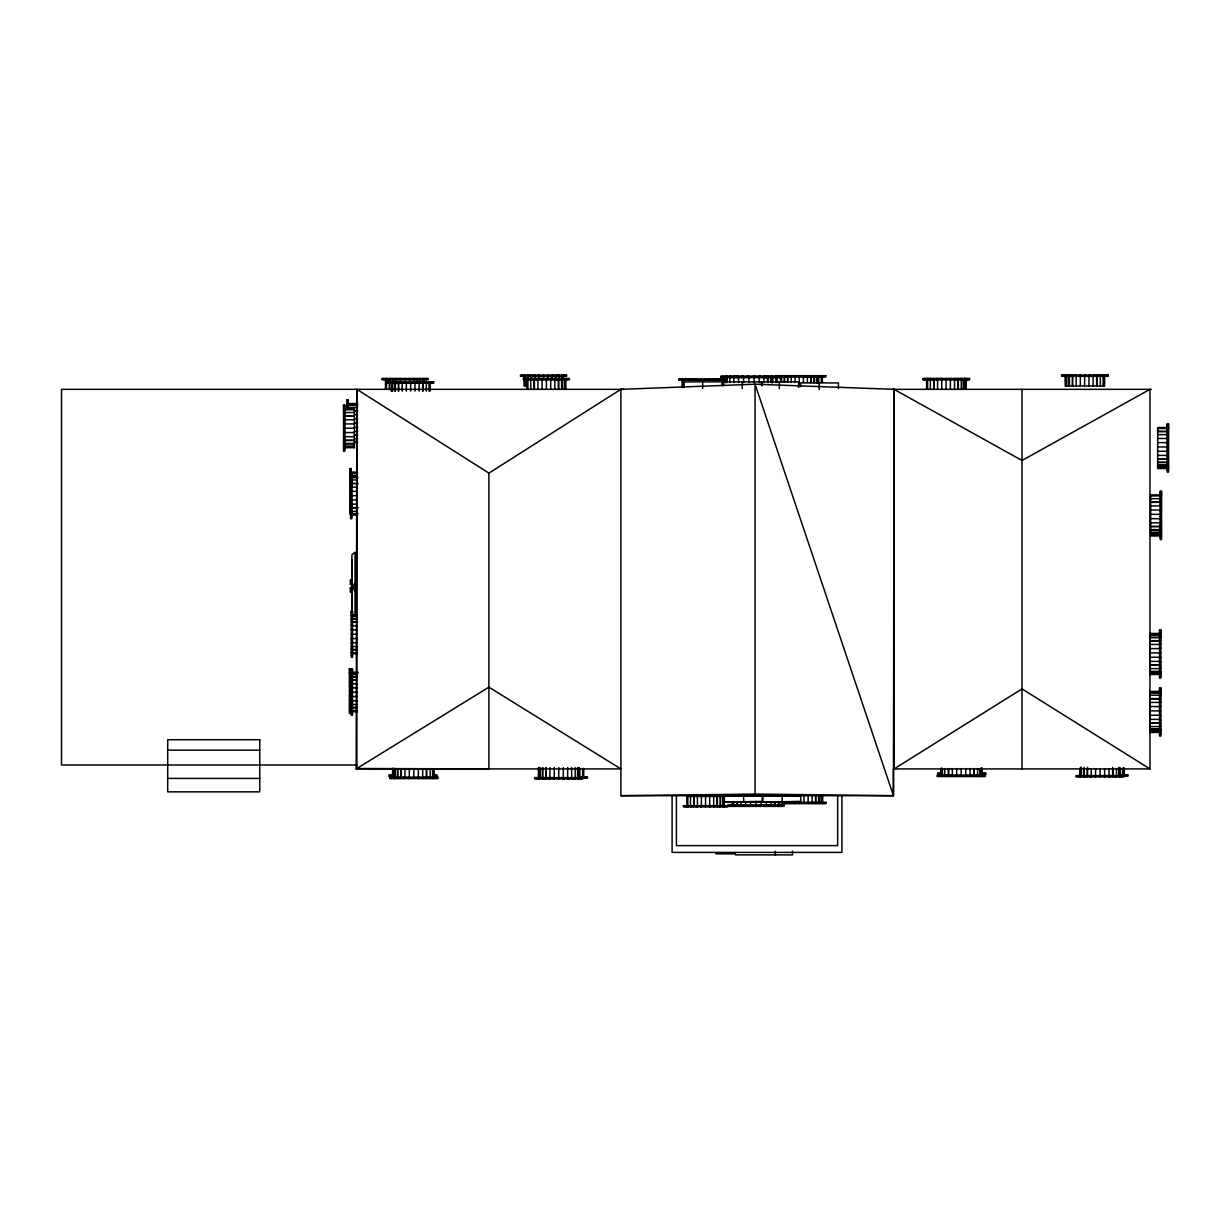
<?xml version="1.0" encoding="UTF-8"?>
<svg xmlns="http://www.w3.org/2000/svg" width="1230" height="1230" viewBox="0 0 1230 1230"><rect width="100%" height="100%" fill="white"/><g stroke="black" fill="none" stroke-linecap="round" stroke-linejoin="round"><path stroke-width="1.5" d="M343.57 405.177L343.57 406.792L344.8 406.792L344.8 405.177L343.57 405.177L343.57 451.287L344.8 451.287L344.8 405.177M344.446 408.76L344.446 447.705M344.8 409.79L344.8 408.76M346.783 399.95L346.783 401.58L348.013 401.58L348.013 399.95L346.783 399.95L346.783 409.559M347.66 403.548L347.66 407.345M348.013 404.578L348.013 403.548M349.443 668.797L349.443 670.365L350.627 670.365L350.627 668.797L349.443 668.797L349.443 713.4L350.627 713.4L350.627 668.797M349.997 473.135L349.997 472.12L356.9 472.12M349.997 468.569L349.997 470.168L351.196 470.168L351.196 468.569L349.997 468.569L349.997 514.186L351.196 514.186M350.289 673.256L350.289 672.272M350.627 673.256L350.627 672.272M350.581 477.209L350.581 476.179L356.608 476.179M350.581 472.581L350.581 474.211L351.811 474.211L351.811 472.581L350.581 472.581L350.581 518.706L351.811 518.706L351.811 472.581M351.288 669.135L351.288 670.75L352.503 670.75L352.503 669.135L351.288 669.135L351.288 715.245L352.503 715.245L352.503 669.135M351.288 611.156L351.288 612.771L352.503 612.771L352.503 611.156L351.288 611.156L351.288 657.266L352.503 657.266L352.503 611.156M351.196 473.135L351.196 472.12M351.457 476.179L351.457 515.124M351.811 477.209L351.811 476.179M352.241 612.479L352.241 559.696M352.503 673.748L352.503 672.718M352.503 615.769L352.503 614.739M343.57 447.705L354.409 447.705L354.409 446.675L343.57 446.675M354.409 410.297L354.409 408.76L343.57 408.76L343.57 409.79L354.409 409.79M725.546 795.687L761.016 795.687M764.076 795.687L799.546 795.687M1161.489 533.835L1150.65 533.835L1150.65 494.891L1161.489 494.891M1157.661 467.954L1157.661 428.071L1167.624 428.071M1159.567 687.847L1159.567 736.109L1160.797 736.109L1160.797 687.847L1159.567 687.847L1159.567 689.461L1160.797 689.461L1160.797 687.847M1159.567 629.852L1159.567 678.13L1160.797 678.13L1160.797 629.852L1159.567 629.852L1159.567 631.482L1160.797 631.482L1160.797 629.852M1159.921 732.511L1159.921 731.481M1159.921 730.374L1159.921 691.429M1159.921 674.532L1159.921 673.502M1159.921 672.395L1159.921 633.45M1160.274 491.293L1160.274 539.57L1161.489 539.57L1161.489 491.293L1160.274 491.293L1160.274 492.923L1161.489 492.923L1161.489 491.293M1160.613 535.973L1160.613 494.891L1160.613 496.428M1167.27 423.889L1167.27 472.151L1168.5 472.151L1168.5 423.889L1167.27 423.889L1167.27 425.503L1168.5 425.503L1168.5 423.889M1167.624 468.553L1167.624 467.523M1167.624 466.416L1167.624 427.471M356.177 768.919L488.894 687.17L620.889 768.919L356.177 768.919L356.885 389.341L488.894 473.12L488.894 768.919L356.885 768.489M620.889 389.341L620.889 795.687L893.441 795.687L894.056 389.341L755.066 384.221L620.889 389.341L488.894 473.12M355.039 590.892L351.903 586.864L355.039 582.836M620.889 795.687L755.066 794.073L893.441 795.687L893.441 768.919L1149.958 768.919L1149.958 389.341L1022.007 460.481L894.056 389.341L894.056 768.919L1022.007 688.892L1149.958 768.919M524.057 375.965L562.986 375.965M1065.18 375.965L1104.586 375.965M780.589 376.503L817.965 376.503M818.75 376.503L822.393 376.503M725.147 377.195L777.053 377.195M385.482 379.378L424.412 379.378M526.917 379.378L565.846 379.378M926.605 379.378L966.011 379.378M682.143 379.778L719.519 379.778M720.303 379.778L723.947 379.778M391.186 382.776L430.131 382.776M623.81 389.341L61.5 389.341L61.5 764.999L356.885 764.999M892.642 389.341L1151.372 389.341M357.623 403.548L346.783 403.548L346.783 404.578L357.623 404.578M346.783 404.793L348.013 404.793M347.66 405.07L357.623 405.07M346.783 407.345L357.623 407.345M343.57 410.021L344.8 410.021M354.425 410.697L357.623 410.697M354.302 411.035L357.623 411.035M343.57 412.557L354.409 412.557M343.57 413.926L344.8 413.926M354.425 414.541L357.623 414.541M343.57 415.925L354.409 415.925M344.446 416.263L354.409 416.263M343.57 418.385L344.8 418.385M354.425 418.692L357.623 418.692M343.57 419.753L354.409 419.753M354.425 423.012L357.623 423.012M343.57 423.212L344.8 423.212M343.57 423.904L354.409 423.904M354.425 427.333L357.623 427.333M1168.5 427.471L1157.661 427.471L1157.661 429.009M1167.27 427.656L1168.5 427.656M343.57 428.24L354.409 428.24M1157.661 428.486L1168.5 428.501L1168.5 426.026L1167.27 426.026L1167.27 428.501M1167.27 428.716L1168.5 428.716M1167.624 429.624L1168.5 429.624L1167.624 430.654M1167.27 430.869L1168.5 430.869M1157.661 431.269L1168.5 431.269M354.425 431.484L357.623 431.484M1157.661 431.699L1167.624 431.699M343.57 432.56L354.409 432.56M1167.27 432.637L1168.5 432.637M343.57 433.252L344.8 433.252M1167.624 433.421L1168.5 433.421M1157.661 434.636L1168.5 434.636L1167.27 434.774M354.302 434.99L357.623 434.99M354.425 435.328L357.623 435.328M343.57 436.712L354.409 436.712M1167.624 436.773L1168.5 436.773M1167.27 437.096L1168.5 437.096M343.57 438.095L344.8 438.095M1157.661 438.464L1168.5 438.464M354.425 438.68L357.623 438.68M1167.27 439.233L1168.5 439.233M344.446 440.217L354.409 440.217M343.57 440.54L354.409 440.54M1167.624 440.617L1168.5 440.617M354.425 441.447L357.623 441.447M1167.27 441.924L1168.5 441.924M343.57 442.539L344.8 442.539M354.425 442.477L357.623 442.477M1157.661 442.615L1168.5 442.615M344.446 443.477L354.409 443.477M343.57 443.907L354.409 443.907M1167.27 444.061L1168.5 444.061M1167.624 444.768L1168.5 444.768M344.446 446.167L354.409 446.167M343.57 446.459L344.8 446.459M1157.661 446.951L1168.5 446.951M1167.27 449.088L1168.5 449.088M343.57 449.673L344.8 449.673M1157.661 451.272L1168.5 451.272M1167.27 451.964L1168.5 451.964M1167.624 453.409L1168.5 453.409M1167.27 454.116L1168.5 454.116M1157.661 455.423L1168.5 455.423M1167.27 456.791L1168.5 456.791M1167.624 457.56L1168.5 457.56M1157.661 458.913L1168.5 458.944M1157.661 459.251L1168.5 459.251M1167.27 461.25L1168.5 461.25M1167.624 461.404L1168.5 461.404M1157.661 462.188L1167.624 462.188M1157.661 462.618L1168.5 462.618M1167.27 463.402L1168.5 463.402M1157.661 464.879L1168.5 464.755M1167.27 465.171L1168.5 465.171M1168.5 465.386L1157.661 465.386L1157.661 466.416L1168.5 466.416M1157.661 465.816L1167.624 465.401M1157.661 467.031L1167.624 467.031M1167.27 467.308L1168.5 467.308M1168.5 467.523L1157.661 467.523L1157.661 468.553L1168.5 468.553M1167.27 468.384L1168.5 468.384M1167.27 469.998L1168.5 469.998M1167.27 470.521L1168.5 470.521M350.858 472.704L357.423 472.704M349.997 473.35L356.9 473.135M357.423 473.627L350.858 473.627L350.858 472.12L350.858 510.619M349.997 475.872L356.9 475.872M350.858 476.287L357.423 476.287M349.997 477.225L356.608 477.209M350.581 477.425L351.811 477.425M351.457 477.717L358.099 477.717M349.997 479.193L351.196 479.193M350.581 479.977L356.608 479.977M350.581 481.345L351.811 481.345M349.997 481.622L351.196 481.622M349.997 482.99L351.196 482.99M350.581 483.344L356.608 483.344M351.457 483.667L358.099 483.667M350.581 485.788L351.811 485.788M349.997 486.404L351.196 486.404M349.997 487.095L356.608 487.172M350.581 490.632L351.811 490.632M349.997 491.37L356.608 491.324M1160.274 495.075L1161.489 495.075M349.997 495.644L356.608 495.644M1150.65 495.921L1161.489 495.921L1161.489 493.445L1160.274 493.445L1160.274 495.921M1160.274 496.136L1161.489 496.136M349.997 496.336L351.196 496.336M1160.613 498.073L1161.489 497.043L1160.613 498.565M1160.274 498.288L1161.489 498.288M1150.65 498.688L1161.489 498.688M349.997 499.749L351.196 499.749M350.581 499.964L356.608 499.964M1160.274 500.057L1161.489 500.057M350.581 500.671L351.811 500.671M1160.613 500.841L1161.489 500.841M349.997 501.117L351.196 501.117M1150.65 502.055L1161.489 502.055M1160.274 502.194L1161.489 502.194M1150.65 502.378L1160.613 502.378M349.997 503.547L351.196 503.547M350.581 504.131L356.608 504.131M1160.613 504.192L1161.489 504.192M1160.274 504.5L1161.489 504.5M349.997 505.53L351.811 505.499M1150.65 505.884L1161.489 505.884M1160.274 506.652L1161.489 506.652M349.997 506.868L351.196 506.868M351.457 507.621L358.099 507.621M350.581 507.959L356.608 507.959M1160.613 508.036L1161.489 508.036M349.997 509.389L351.196 509.389M1160.274 509.343L1161.489 509.343M349.997 509.604L351.196 509.604M350.581 509.958L351.811 509.958M1150.65 510.035L1161.489 510.035M349.997 510.619L351.196 510.619M350.581 511.326L356.608 511.326M1160.274 511.48L1161.489 511.48M1160.613 512.187L1161.489 512.187M349.997 512.572L351.196 512.572M351.457 513.587L358.099 513.587M350.581 513.863L351.811 513.863M350.581 514.094L356.608 514.094M1150.65 514.355L1161.489 514.355M350.581 515.124L356.608 515.124M1160.274 516.508L1161.489 516.508M350.581 517.077L351.811 517.077M1150.65 518.676L1161.489 518.676M1160.274 519.383L1161.489 519.383M1160.613 520.828L1161.489 520.828M1160.274 521.535L1161.489 521.535M1150.65 522.842L1161.489 522.842M1160.274 524.211L1161.489 524.211M1160.613 524.979L1161.489 524.979M1150.65 526.332L1161.489 526.363M1150.65 526.671L1161.489 526.671M1160.274 528.669L1161.489 528.669M1160.613 528.823L1161.489 528.823M1150.65 529.607L1160.613 529.607M1150.65 530.038L1161.489 530.038M1160.274 530.822L1161.489 530.822M1150.65 532.298L1161.489 532.175M1150.65 532.805L1161.489 532.575M1150.65 533.236L1160.613 532.821M1150.65 534.45L1160.613 534.45M1160.274 534.727L1161.489 534.727M1161.489 534.942L1150.65 534.942L1150.65 535.973L1161.489 535.973M1160.274 535.788L1161.489 535.788M1160.274 537.418L1161.489 537.418M1160.274 537.941L1161.489 537.941M351.903 586.864L355.039 586.864M357.315 614.739L351.288 614.739L351.288 615.769L357.315 615.769M352.164 615.338L357.146 615.338M351.288 615.984L352.503 615.984M357.146 616.276L352.164 616.276L352.164 614.739L352.164 653.684M351.288 618.536L357.315 618.536M352.164 618.967L357.146 618.967M351.288 619.905L352.503 619.905M351.288 621.903L357.315 621.903M352.164 622.226L357.146 622.226M351.288 624.363L352.503 624.363M351.288 625.732L357.315 625.732M351.288 629.191L352.503 629.191M351.288 629.883L357.315 629.883M1149.958 633.45L1160.797 633.45M1159.567 633.635L1160.797 633.635M1149.958 634.05L1159.921 634.05M351.288 634.203L357.315 634.203M1159.567 634.695L1160.797 634.695M1149.958 634.988L1159.921 634.988M1149.958 637.248L1160.797 637.248M1149.958 637.678L1159.921 637.678M351.288 638.539L357.315 638.539M1159.567 638.616L1160.797 638.616M351.288 639.231L352.503 639.231M1149.958 640.615L1160.797 640.615M1149.958 640.938L1159.921 640.938M351.288 642.69L357.315 642.69M1159.567 643.059L1160.797 643.059M351.288 644.059L352.503 644.059M1149.958 644.443L1160.797 644.443M351.288 646.519L357.315 646.519M1159.567 647.903L1160.797 647.903M351.288 648.518L352.503 648.518M1149.958 648.594L1160.797 648.594M352.164 649.455L357.146 649.455M351.288 649.886L357.315 649.886M351.288 652.423L352.503 652.423M351.288 652.653L357.315 652.653M1149.958 652.915L1160.797 652.915M352.164 653.084L357.146 653.084M351.288 653.684L357.315 653.684M351.288 655.652L352.503 655.652M1149.958 657.235L1160.797 657.235M1159.567 657.942L1160.797 657.942M1149.958 661.402L1160.797 661.402M1159.567 662.77L1160.797 662.77M1149.958 664.892L1159.921 664.892M1149.958 665.23L1160.797 665.23M1159.567 667.229L1160.797 667.229M1149.958 668.597L1160.797 668.597M1159.567 671.134L1160.797 671.134M1160.797 671.365L1149.958 671.365L1149.958 634.48L1160.797 634.48L1160.797 632.005L1159.567 632.005L1159.567 634.48M358.068 672.272L349.443 672.272L349.443 673.256L358.068 673.256M1149.958 672.395L1160.797 672.395M357.315 672.718L351.288 672.718L351.288 673.748L357.315 673.748M356.715 672.841L350.289 672.841L350.289 709.91M349.443 673.471L350.627 673.471M352.164 673.317L357.146 673.317M1149.958 673.502L1160.797 673.287M1149.958 673.533L1159.921 673.932L1149.958 673.932M351.288 673.963L352.503 673.963M357.146 674.255L352.164 674.255L352.164 672.718L352.164 711.663M1149.958 674.532L1160.797 674.348M349.443 675.931L350.627 675.931M1159.567 675.977L1160.797 675.977M351.288 676.515L357.315 676.515M1159.567 676.5L1160.797 676.5M352.164 676.946L357.146 676.946M349.443 677.253L350.627 677.253M351.288 677.884L352.503 677.884M349.443 679.191L350.627 679.191M351.288 679.883L357.315 679.883M352.164 680.221L357.146 680.221M349.443 681.558L350.627 681.558M351.288 682.343L352.503 682.343M349.443 682.896L350.627 682.896M351.288 683.711L357.315 683.711M349.443 686.232L350.627 686.232M349.443 686.909L350.627 686.909M351.288 687.17L352.503 687.17M351.288 687.862L357.315 687.862M349.443 691.091L350.627 691.091M1149.958 691.429L1160.797 691.429M1159.567 691.614L1160.797 691.614M351.288 692.198L357.315 692.198M1159.567 692.674L1160.797 692.674M1149.958 692.967L1159.921 692.967M349.443 695.273L350.627 695.273M1149.958 695.227L1160.797 695.227M349.443 695.949L350.627 695.949M351.288 696.518L357.315 696.518M1159.567 696.595L1160.797 696.595M351.288 697.21L352.503 697.21M1149.958 698.594L1160.797 698.594M1149.958 698.917L1159.921 698.917M349.443 699.286L350.627 699.286M349.443 700.623L350.627 700.623M351.288 700.67L357.315 700.67M1159.567 701.054L1160.797 701.054M351.288 702.038L352.503 702.038M1149.958 702.422L1160.797 702.422M349.443 702.991L350.627 702.991M351.288 704.498L357.315 704.498M349.443 704.928L350.627 704.928M1159.567 705.882L1160.797 705.882M349.443 706.251L350.627 706.251M351.288 706.497L352.503 706.497M1149.958 706.574L1160.797 706.574M352.164 707.435L357.146 707.435M351.288 707.865L357.315 707.865M349.443 708.711L350.627 708.711M349.443 708.926L350.627 708.926M349.443 709.91L350.627 709.91M351.288 710.417L352.503 710.417M351.288 710.633L357.315 710.633M1149.958 710.894L1160.797 710.894M351.288 711.663L357.315 711.663M349.443 711.816L350.627 711.816M351.288 713.631L352.503 713.631M1149.958 715.23L1160.797 715.23M1159.567 715.922L1160.797 715.922M1149.958 719.381L1160.797 719.381M1159.567 720.749L1160.797 720.749M1149.958 722.871L1159.921 722.871M1149.958 723.209L1160.797 723.209M1159.567 725.208L1160.797 725.208M1149.958 726.576L1160.797 726.576M1149.958 728.837L1159.921 728.837M1159.567 729.113L1160.797 729.113M1160.797 729.344L1149.958 729.344L1149.958 692.459L1160.797 692.459L1160.797 689.984L1159.567 689.984L1159.567 692.459M1149.958 730.374L1160.797 730.374M1159.567 731.266L1160.797 731.266M1149.958 731.481L1160.797 731.481M1159.567 732.342L1160.797 732.342L1149.958 732.511M1159.567 733.956L1160.797 733.956M1159.567 734.479L1160.797 734.479M167.71 750.162L259.745 750.162M941.396 772.963L937.691 772.963L937.691 774.239L941.396 774.239M980.879 772.963L985.953 772.963L985.953 774.239L980.372 774.239M981.11 773.332L982.186 773.332M1120.315 774.762L1128.11 774.762L1128.11 776.038L1120.315 776.038M433.406 775.008L437.127 775.008L437.127 776.284L433.406 776.284M1120.376 775.131L1124.343 775.131M392.616 775.361L393.692 775.361M940.842 775.592L981.586 775.592M1079.725 775.961L1120.468 775.961M394.43 776.284L388.865 776.284L388.865 775.008L393.923 775.008L393.923 776.284M578.331 776.807L587.494 776.807L587.494 778.083L539.232 778.083L539.232 776.807M579.76 777.16L583.727 777.16M393.446 777.621L434.19 777.621M538.402 778.006L579.146 778.006M167.71 778.421L259.745 778.421M725.961 796.041L742.566 796.041M743.996 796.041L760.601 796.041M764.491 796.041L781.096 796.041M782.526 796.041L799.131 796.041M799.654 801.391L763.984 802.098M822.686 802.729L785.309 802.729L785.309 803.574M727.699 805.665L683.419 805.665L683.419 806.834L727.699 806.834L727.822 804.881L784.063 804.881L784.063 806.373L727.822 806.373M686.863 806.004L724.239 806.004M715.814 853.835L735.509 853.835L735.509 854.896L792.52 854.896L792.52 851.083M893.441 795.687L755.066 384.221L755.066 794.073M1160.797 635.602L1160.797 636.633M1160.797 693.582L1160.797 694.612M1157.661 429.624L1157.661 431.146M1126.403 774.762L1126.403 776.038M1124.343 768.058L1124.343 776.038M1123.728 768.181L1123.728 775.131M1123.267 768.058L1123.267 775.131M1123.052 774.762L1123.052 776.038M1122.744 768.181L1122.744 775.131M1122.529 775.592L1122.529 776.868M1120.376 768.058L1120.468 776.868M1119.93 768.181L1119.93 775.131M1119.392 768.888L1119.392 776.868M1119.162 775.592L1119.162 776.868M1118.87 767.274L1118.87 775.961M1116.502 768.888L1116.502 776.868M1115.072 775.592L1115.072 776.868M1112.981 768.888L1112.981 776.868M1112.643 767.274L1112.643 775.961M1110.413 775.592L1110.413 776.868M1108.968 768.888L1108.968 776.868M1107.707 375.104L1107.707 376.319M1106.554 375.104L1106.554 376.319M1106.078 375.104L1106.078 376.319M1105.355 775.592L1105.355 776.868M1104.617 768.888L1104.617 776.868M1104.586 375.104L1104.586 385.943L1065.18 385.943L1065.18 375.104M1104.11 375.104L1104.11 385.943M1103.986 375.965L1103.986 385.943M1103.341 375.104L1103.341 376.319M1103.079 375.104L1103.079 385.943M1102.864 375.104L1102.864 376.319M1100.789 375.104L1100.789 375.965M1100.312 375.104L1100.312 385.943M1100.097 768.888L1100.097 776.868M1099.42 375.104L1099.42 376.319M1098.959 375.104L1098.959 376.319M1097.421 375.104L1097.421 375.965M1096.96 375.104L1096.96 385.943M1096.622 375.965L1096.622 385.943M1095.576 768.888L1095.576 776.868M1094.977 375.104L1094.977 376.319M1094.854 775.592L1094.854 776.868M1094.5 375.104L1094.5 376.319M1093.593 375.104L1093.593 375.965M1093.116 375.104L1093.116 385.943M1091.225 768.888L1091.225 776.868M1090.134 375.104L1090.134 376.319M1089.795 775.592L1089.795 776.868M1089.672 375.104L1089.672 376.319M1089.442 375.104L1089.442 375.965M1088.965 375.104L1088.965 385.943M1087.566 767.274L1087.566 775.961M1087.228 768.888L1087.228 776.868M1085.121 775.592L1085.121 776.868M1085.121 375.104L1085.121 376.319M1084.645 375.104L1084.645 385.943M1084.153 767.274L1084.153 775.961M1083.707 768.888L1083.707 776.868M1081.339 767.274L1081.339 775.961M1081.032 775.592L1081.032 776.868M1080.801 375.104L1080.801 375.965M1080.816 768.888L1080.816 776.868M1080.324 375.104L1080.324 385.943M1080.355 767.274L1080.355 775.961M1080.094 375.104L1080.094 376.319M1079.848 774.762L1079.848 776.038M1079.617 375.104L1079.617 376.319M1079.725 768.888L1079.725 776.868M1077.68 775.592L1077.68 776.868M1076.634 375.104L1076.634 375.965M1076.173 375.104L1076.173 385.943M1075.266 375.104L1075.266 376.319M1074.789 375.104L1074.789 376.319M1072.806 375.104L1072.668 385.943M1072.329 375.104L1072.329 385.943M1070.807 375.104L1070.807 376.319M1070.331 375.104L1070.331 376.319M1069.439 375.104L1069.393 385.943M1068.978 375.104L1068.978 385.943M1066.902 375.104L1066.702 385.943M1066.425 375.104L1066.425 376.319M1066.21 375.104L1066.21 385.943M1065.78 375.965L1065.78 385.943L1065.641 375.104M1063.689 375.104L1063.689 376.319M1063.212 375.104L1063.212 376.319M1062.059 375.104L1062.059 376.319M1022.007 389.341L1022.007 768.919M984.246 772.963L984.246 774.239M983.646 775.223L983.646 776.499M982.186 767.935L982.186 774.239M981.586 768.519L981.586 776.499M981.11 767.935L981.11 774.239M980.956 768.642L980.956 775.592M980.51 768.519L980.51 776.499M980.279 775.223L980.279 776.499M979.987 768.642L979.987 775.592M977.604 768.519L977.604 776.499M976.189 775.223L976.189 776.499M974.098 768.519L974.098 776.499M973.745 768.642L973.745 775.592M971.531 775.223L971.531 776.499M970.086 768.519L970.086 776.499M969.132 378.502L969.132 379.732M967.979 378.502L967.979 379.732M967.503 378.502L967.503 379.732M966.473 775.223L966.473 776.499M966.011 378.502L966.011 389.341M965.735 768.519L965.735 776.499M965.535 378.502L965.535 389.341M965.412 379.378L965.412 389.341M964.981 378.502L964.997 389.341L964.766 378.502M964.505 378.502L964.505 389.341M964.289 378.502L964.289 379.732M964.013 379.378L964.013 389.341M962.214 378.502L962.214 379.378M961.737 378.502L961.737 389.341M961.322 379.378L961.322 389.341M961.214 768.519L961.214 776.499M960.845 378.502L960.845 379.732M960.384 378.502L960.384 379.732M958.846 378.502L958.846 379.378M958.37 378.502L958.37 389.341M958.047 379.378L958.047 389.341M956.694 768.519L956.694 776.499M956.386 378.502L956.386 379.732M955.925 378.502L955.925 379.732M955.956 775.223L955.956 776.499M955.018 378.502L955.018 379.378M954.542 378.502L954.542 389.341M952.343 768.519L952.343 776.499M951.559 378.502L951.559 379.732M951.082 378.502L951.082 379.732M950.898 775.223L950.898 776.499M950.39 378.502L950.39 389.341M948.684 768.642L948.684 775.592M948.33 768.519L948.33 776.499M946.547 378.502L946.547 379.732M946.07 378.502L946.07 389.341M946.239 775.223L946.239 776.499M944.809 768.519L944.809 776.499M942.441 768.642L942.441 775.592M942.211 378.502L942.211 379.378M942.149 775.223L942.149 776.499M941.919 768.519L941.919 776.499M941.75 378.502L941.75 389.341M941.519 378.502L941.519 379.732M941.442 767.935L941.473 775.592M941.042 378.502L941.042 379.732M940.842 768.519L940.842 776.499M939.382 772.963L939.382 774.239M938.782 775.223L938.782 776.499M938.06 378.502L938.06 379.378M937.583 378.502L937.583 389.341M936.691 378.502L936.691 379.732M936.215 378.502L936.215 379.732M934.231 378.502L934.231 379.378M934.093 379.378L934.093 389.341M933.755 378.502L933.755 389.341M932.232 378.502L932.232 379.732M931.756 378.502L931.756 379.732M930.864 378.502L930.864 379.378M930.387 378.502L930.387 389.341M928.312 378.502L928.312 379.732M928.096 378.502L928.096 379.378M927.851 378.502L927.851 379.732M927.635 378.502L927.635 389.341M927.066 378.502L927.066 379.378M926.605 378.502L926.605 389.341M925.098 378.502L925.098 379.732M924.637 378.502L924.637 379.732M923.484 378.502L923.484 379.732M841.92 795.687L841.92 852.405L672.103 852.405L672.103 795.687M838.445 388.542L838.445 382.914L800.622 382.914L800.622 386.666M837.661 795.687L837.661 845.625L676.408 845.625L676.408 795.687M824.577 802.391L824.577 803.574M824.285 375.673L824.285 376.841M822.686 795.011L822.686 803.574M822.393 375.673L822.393 382.376M821.702 795.011L821.486 803.574M821.194 375.673L821.409 382.376M821.225 795.072L821.225 802.729M819.857 375.673L819.857 376.841M819.18 383.637L819.18 389.695M819.042 795.011L819.042 803.574M818.75 375.673L818.75 382.376M818.642 795.072L818.642 802.729M817.965 375.673L817.965 382.376M817.735 802.391L817.735 803.574M817.443 375.673L817.381 382.607M816.966 375.673L816.966 382.376M816.766 375.673L816.766 376.841M816.489 376.503L816.489 382.607M815.813 795.011L815.813 803.574M815.49 795.072L815.49 802.729M814.322 375.673L814.322 382.376M813.906 376.503L813.906 382.607M813.461 802.391L813.461 803.574M813.015 375.673L813.015 376.841M812.138 795.011L812.138 803.574M811.093 375.673L811.093 382.376M810.77 376.503L810.77 382.607M808.74 375.673L808.74 376.841M808.817 802.391L808.817 803.574M808.141 795.011L808.141 803.574M807.418 375.673L807.418 382.376M804.097 375.673L804.097 376.841M803.99 795.011L803.99 803.574M803.421 375.673L803.421 382.376M800.73 794.611L800.73 802.098L762.908 802.098L762.908 794.611M799.854 802.729L799.854 803.574M799.269 375.673L799.269 386.066M799.177 802.391L799.177 803.574M798.593 387.465L798.593 381.854L723.64 381.854L723.64 385.59M795.856 802.729L795.856 803.574M795.118 375.673L795.118 382.376M794.457 375.673L794.457 376.841M794.534 802.391L794.534 803.574M792.182 802.729L792.182 803.574M791.136 375.673L791.136 382.376M790.26 802.391L790.26 803.574M789.814 375.673L789.814 376.841M788.953 802.729L788.953 803.574M787.769 376.503L787.769 382.253M787.461 375.673L787.461 382.376M786.508 802.391L786.508 803.574M786.293 802.729L786.293 803.574M785.54 375.673L785.54 376.841M784.632 376.503L784.632 382.253M784.233 375.673L784.233 382.376M783.418 802.391L783.418 803.574M782.172 795.318L782.172 802.098M782.08 804.881L782.08 806.373M781.788 375.673L781.788 376.841M781.573 375.673L781.573 382.376M781.158 376.503L781.158 382.253M780.589 375.673L780.589 382.376M779.682 801.545L779.682 804.881M779.451 376.119L779.451 377.61M779.328 382.561L779.328 388.618M778.698 375.673L778.698 376.841M778.421 801.545L778.421 804.881M778.16 804.881L778.16 806.373M777.006 376.119L777.053 382.638M775.807 376.119L775.807 382.638M775.53 376.119L775.53 377.61M775.346 851.283L775.346 854.896M775.023 376.119L775.023 377.61M775.054 801.545L775.054 804.881M774.531 801.837L774.531 805.312M773.393 804.881L773.393 806.373M772.625 376.119L772.625 382.638M772.425 376.119L772.425 382.638M771.917 377.195L771.887 382.392M771.364 376.119L771.364 382.638M771.102 376.119L771.102 377.61M770.764 376.119L770.764 382.392M770.949 801.545L770.949 804.881M768.335 376.119L768.335 377.195M767.997 376.119L767.997 382.638M767.951 804.881L767.951 806.373M767.474 377.195L767.474 382.392M766.336 376.119L766.336 377.61M766.275 801.545L766.275 804.881M765.337 376.119L765.337 377.61M763.891 376.119L763.891 382.638M763.661 376.119L763.661 377.195M762.2 794.611L762.2 802.098L724.378 802.098L724.378 794.611M762.062 804.881L762.062 806.373M761.816 381.854L761.816 385.59M761.462 381.854L761.462 385.59M761.216 804.881L761.124 801.391L725.454 802.098M760.893 376.119L760.893 377.61M759.448 376.119L759.448 377.61M759.218 376.119L759.218 382.638M758.587 376.119L758.587 377.195M755.943 801.545L755.943 806.373M755.005 376.119L755.005 377.61M754.159 376.119L754.159 382.638M753.313 376.119L753.313 377.61M750.669 801.545L750.669 804.881M749.823 804.881L749.823 806.373M748.885 376.119L748.885 382.638M748.055 376.119L748.055 377.195M747.194 376.119L747.194 377.61M745.611 801.545L745.611 804.881M743.919 804.881L743.919 806.373M743.612 376.119L743.612 382.638M743.643 795.318L743.643 802.098M742.982 376.119L742.982 377.195M742.766 376.119L742.766 377.61M742.197 382.561L742.197 388.618M741.306 376.119L741.306 377.61M740.937 801.545L740.937 804.881M738.554 376.119L738.554 382.638M738.492 804.881L738.492 806.373M738.308 376.119L738.308 377.195M737.354 801.837L737.354 805.312M736.878 376.119L736.878 377.61M736.832 801.545L736.832 804.881M735.878 376.119L735.878 377.61M734.218 376.119L734.218 377.195M733.88 376.119L733.88 382.638M733.726 804.881L733.726 806.373M733.464 801.545L733.464 804.881M732.204 801.545L732.204 804.881M731.435 376.119L731.435 377.61M731.112 376.119L731.112 377.61M730.835 376.119L730.835 377.195M729.774 376.119L729.774 382.638M729.805 804.881L729.805 806.373M729.59 376.119L729.59 377.195M727.191 376.119L727.191 377.61M727.022 377.195L727.022 382.392M726.669 376.119L726.669 377.61M726.407 376.119L726.407 382.638M726.13 805.665L726.13 806.834M725.885 377.195L725.885 382.392M725.147 376.119L725.147 382.638M724.239 806.834L724.239 796.425L686.863 796.425L686.863 806.834M723.947 378.932L723.947 380.116M723.255 796.425L723.04 806.834M722.963 378.932L722.963 385.651M722.748 376.119L722.748 377.61M722.748 378.932L722.748 380.116M722.779 796.425L722.779 806.004M721.918 385.59L721.918 381.854L684.111 381.854L684.111 387.465M721.41 378.932L721.41 380.116M720.596 796.425L720.596 806.834M720.303 378.932L720.303 380.116M720.196 796.425L720.196 806.004M719.519 378.932L719.519 380.116M719.289 805.665L719.289 806.834M718.996 378.932L718.996 380.116M718.535 378.932L718.535 380.116M718.32 378.932L718.32 380.116M717.367 796.425L717.367 806.834M717.09 378.932L717.09 379.778M717.059 796.425L717.059 806.004M715.875 378.932L715.875 380.116M715.014 805.665L715.014 806.834M714.568 378.932L714.568 380.116M713.692 796.425L713.692 806.834M713.4 378.932L713.4 379.778M712.647 378.932L712.647 380.116M710.294 378.932L710.294 380.116M710.371 805.665L710.371 806.834M709.695 796.425L709.695 806.834M709.418 378.932L709.418 379.778M708.972 378.932L708.972 380.116M705.651 378.932L705.651 380.116M705.559 796.425L705.559 806.834M705.267 378.932L705.267 379.778M704.975 378.932L704.975 380.116M702.653 382.561L702.653 388.618M701.408 796.425L701.408 806.834M701.115 378.932L701.115 379.778M700.823 378.932L700.823 380.116M700.731 805.665L700.731 806.834M697.41 796.425L697.41 806.834M697.133 378.932L697.133 379.778M696.687 378.932L696.687 380.116M696.011 378.932L696.011 380.116M696.088 805.665L696.088 806.834M694.058 796.425L694.058 806.004M693.735 796.425L693.735 806.834M693.443 378.932L693.443 379.778M692.69 378.932L692.69 380.116M691.813 805.665L691.813 806.834M691.368 378.932L691.368 380.116M690.507 796.425L690.507 806.834M690.215 378.932L690.215 379.778M689.015 378.932L689.015 380.116M688.062 805.665L688.062 806.834M687.847 796.425L687.847 806.834M687.57 378.932L687.57 379.778M687.093 378.932L687.093 380.116M686.571 378.932L686.571 379.778M685.787 378.932L685.787 380.116M684.972 805.665L684.972 806.834M683.342 378.932L683.342 380.116M683.127 378.932L683.127 387.496M682.712 379.778L682.712 387.419M682.143 378.932L682.143 387.496M680.252 378.932L680.252 380.116M585.788 776.807L585.788 778.083M583.727 768.412L583.727 778.083M582.651 768.412L582.651 778.083M582.42 776.807L582.42 778.083M581.19 777.637L581.19 778.913M579.76 768.412L579.76 778.083M579.315 768.473L579.315 777.16M579.146 767.566L579.146 778.913M578.069 767.566L578.069 778.913M577.839 777.637L577.839 778.913M577.547 767.566L577.547 778.006M575.163 767.566L575.163 778.913M573.749 777.637L573.749 778.913M571.658 767.566L571.658 778.913M569.075 777.637L569.075 778.913M567.814 378.502L567.814 379.732M567.645 767.566L567.645 778.913M565.846 378.502L565.846 389.341M565.246 379.378L565.246 389.341M564.954 375.104L564.954 376.319M564.816 378.502L564.816 389.341M564.601 378.502L564.601 379.732M564.324 379.378L564.324 389.341M564.032 777.637L564.032 778.913M563.294 767.566L563.294 778.913M562.986 375.104L562.986 379.532M561.956 375.104L562.048 389.341M561.741 375.104L561.741 376.319M561.633 379.378L561.633 389.341M560.696 378.502L560.696 379.732M559.189 375.104L559.189 379.532M558.697 378.502L558.697 389.341M558.774 767.566L558.774 778.913M558.359 379.378L558.359 389.341M557.836 375.104L557.836 376.319M556.237 378.502L556.237 379.732M555.837 375.104L555.837 379.532M555.499 375.965L555.499 379.301M554.853 378.502L554.853 389.341M554.253 767.566L554.253 778.913M553.515 777.637L553.515 778.913M553.377 375.104L553.377 376.319M551.993 375.104L551.993 379.532M551.409 378.502L551.409 379.732M550.702 378.502L550.702 389.341M549.902 767.566L549.902 778.913M548.549 375.104L548.549 376.319M548.457 777.637L548.457 778.913M547.842 375.104L547.842 379.532M546.381 378.502L546.381 389.341M546.243 767.566L546.243 778.006M545.889 767.566L545.889 778.913M543.798 777.637L543.798 778.913M543.522 375.104L543.522 379.532M542.814 767.566L542.814 778.006M542.369 767.566L542.369 778.913M542.061 378.502L542.061 389.341M541.354 378.502L541.354 379.732M540.001 767.566L540.001 778.006M539.709 777.637L539.709 778.913M539.478 767.566L539.478 778.913M539.201 375.104L539.201 379.532M539.032 767.566L539.032 778.006M538.494 375.104L538.494 376.319M538.402 767.566L538.402 778.913M537.91 378.502L537.91 389.341M536.526 378.502L536.526 379.732M536.341 777.637L536.341 778.913M535.05 375.104L535.05 379.532M534.404 379.378L534.404 389.341M534.066 378.502L534.066 389.341M533.666 375.104L533.666 376.319M532.067 378.502L532.067 379.732M531.545 375.965L531.545 379.301M531.206 375.104L531.206 379.532M530.714 378.502L530.714 389.341M529.207 375.104L529.207 376.319M528.27 375.965L528.162 379.732M527.855 375.104L527.947 389.341M526.917 378.502L526.917 389.341M525.579 375.965L525.579 385.943L524.057 385.943L524.057 375.104M525.302 375.104L525.302 376.319M525.087 375.104L525.087 385.943M524.949 378.502L524.949 379.732M522.089 375.104L522.089 376.319M436.235 777.268L436.235 778.544M435.42 775.008L435.42 776.284M434.19 768.873L434.19 778.544M433.114 768.873L433.114 778.544M432.883 777.268L432.883 778.544M432.591 768.935L432.591 777.621M432.099 381.9L432.099 383.13M430.208 768.873L430.208 778.544M430.131 381.9L430.131 391.14M428.886 381.9L429.101 391.14M428.793 777.268L428.793 778.544M426.687 768.873L426.687 778.544M426.38 378.502L426.38 379.732M426.333 381.9L426.333 391.14M426.349 768.935L426.349 777.621M424.965 381.9L424.965 383.13M424.412 378.502L424.412 379.732M424.119 777.268L424.119 778.544M423.812 379.378L423.812 382.699M423.381 378.502L423.381 379.732M423.166 378.502L423.166 379.732M422.889 379.378L422.966 391.14M422.643 382.776L422.643 391.079M422.69 768.873L422.69 778.544M420.614 378.502L420.614 379.732M420.522 381.9L420.522 383.13M420.199 379.378L420.199 382.699M419.261 378.502L419.261 379.732M419.138 381.9L419.138 391.14M419.076 777.268L419.076 778.544M418.338 768.873L418.338 778.544M417.262 378.502L417.262 379.732M416.924 379.378L416.924 382.699M415.679 381.9L415.679 383.13M414.802 378.502L414.802 379.732M414.987 381.9L414.987 391.14M413.818 768.873L413.818 778.544M413.418 378.502L413.418 379.732M410.666 381.9L410.666 391.14M409.974 378.502L409.974 379.732M409.267 378.502L409.267 379.732M409.298 768.873L409.298 778.544M408.56 777.268L408.56 778.544M406.346 381.9L406.346 391.14M405.639 381.9L405.639 383.13M404.947 378.502L404.947 379.732M404.947 768.873L404.947 778.544M403.502 777.268L403.502 778.544M402.179 381.9L402.179 391.14M401.288 768.935L401.288 777.621M400.811 381.9L400.811 383.13M400.934 768.873L400.934 778.544M400.626 378.502L400.626 379.732M399.919 378.502L399.919 379.732M398.689 382.776L398.689 391.079M398.843 777.268L398.843 778.544M398.351 381.9L398.351 391.14M397.859 768.935L397.859 777.621M397.413 768.873L397.413 778.544M396.475 378.502L396.475 379.732M396.352 381.9L396.352 383.13M395.414 382.776L395.414 391.079M395.091 378.502L395.091 379.732M394.984 381.9L394.984 391.14M395.045 768.935L395.045 777.621M394.753 777.268L394.753 778.544M394.523 768.873L394.523 778.544M394.077 768.935L394.077 777.621M393.692 768.289L393.692 776.284M393.446 768.873L393.446 778.544M392.97 379.378L392.97 382.699M392.631 378.502L392.631 379.732M392.724 382.776L392.724 391.079M392.616 768.289L392.616 776.284M392.447 381.9L392.447 383.13M392.216 381.9L392.216 391.14M391.386 777.268L391.386 778.544M391.186 381.9L391.186 391.14M390.633 378.502L390.633 379.732M390.556 775.008L390.556 776.284M389.264 378.502L389.264 389.341M386.727 378.502L386.727 379.732M386.512 378.502L386.512 389.341M385.482 378.502L385.482 389.341M383.514 378.502L383.514 379.732M356.885 389.341L356.885 768.919M355.039 613.939L355.039 552.178L351.903 554.822L351.903 618.89M354.409 408.76L354.409 447.705M352.241 583.02L352.011 585.249M352.011 586.71L352.011 588.939M351.196 468.569L351.196 477.225M350.95 579.914L350.95 584.127M350.95 587.832L350.95 592.045M350.289 579.914L350.289 584.634M350.289 587.31L350.289 592.045M348.013 399.95L348.013 408.698M566.584 375.104L520.459 375.104L520.459 376.319L566.584 376.319L566.584 375.104M1108.184 375.104L1061.582 375.104L1061.582 376.319L1108.184 376.319L1108.184 375.104M825.853 375.673L777.129 375.673L777.129 376.841L825.853 376.841L825.853 375.673M781.434 376.119L720.765 376.119L720.765 377.61L781.434 377.61L781.434 376.119M428.009 378.502L381.884 378.502L381.884 379.732L428.009 379.732L428.009 378.502M569.444 378.502L523.319 378.502L523.319 379.732L569.444 379.732L569.444 378.502M969.594 378.502L923.007 378.502L923.007 379.732L969.594 379.732L969.594 378.502M725.838 378.932L678.683 378.932L678.683 380.116L725.838 380.116L725.838 378.932M433.729 381.9L387.604 381.9L387.604 383.13L433.729 383.13L433.729 381.9M259.745 739.722L167.71 739.722L167.71 791.843L259.745 791.843L259.745 739.722M985.338 775.223L937.076 775.223L937.076 776.499L985.338 776.499L985.338 775.223M1124.235 775.592L1075.973 775.592L1075.973 776.868L1124.235 776.868L1124.235 775.592M437.941 777.268L389.679 777.268L389.679 778.544L437.941 778.544L437.941 777.268M582.897 777.637L534.635 777.637L534.635 778.913L582.897 778.913L582.897 777.637M826.13 802.391L781.865 802.391L781.865 803.574L826.13 803.574L826.13 802.391"/></g></svg>
